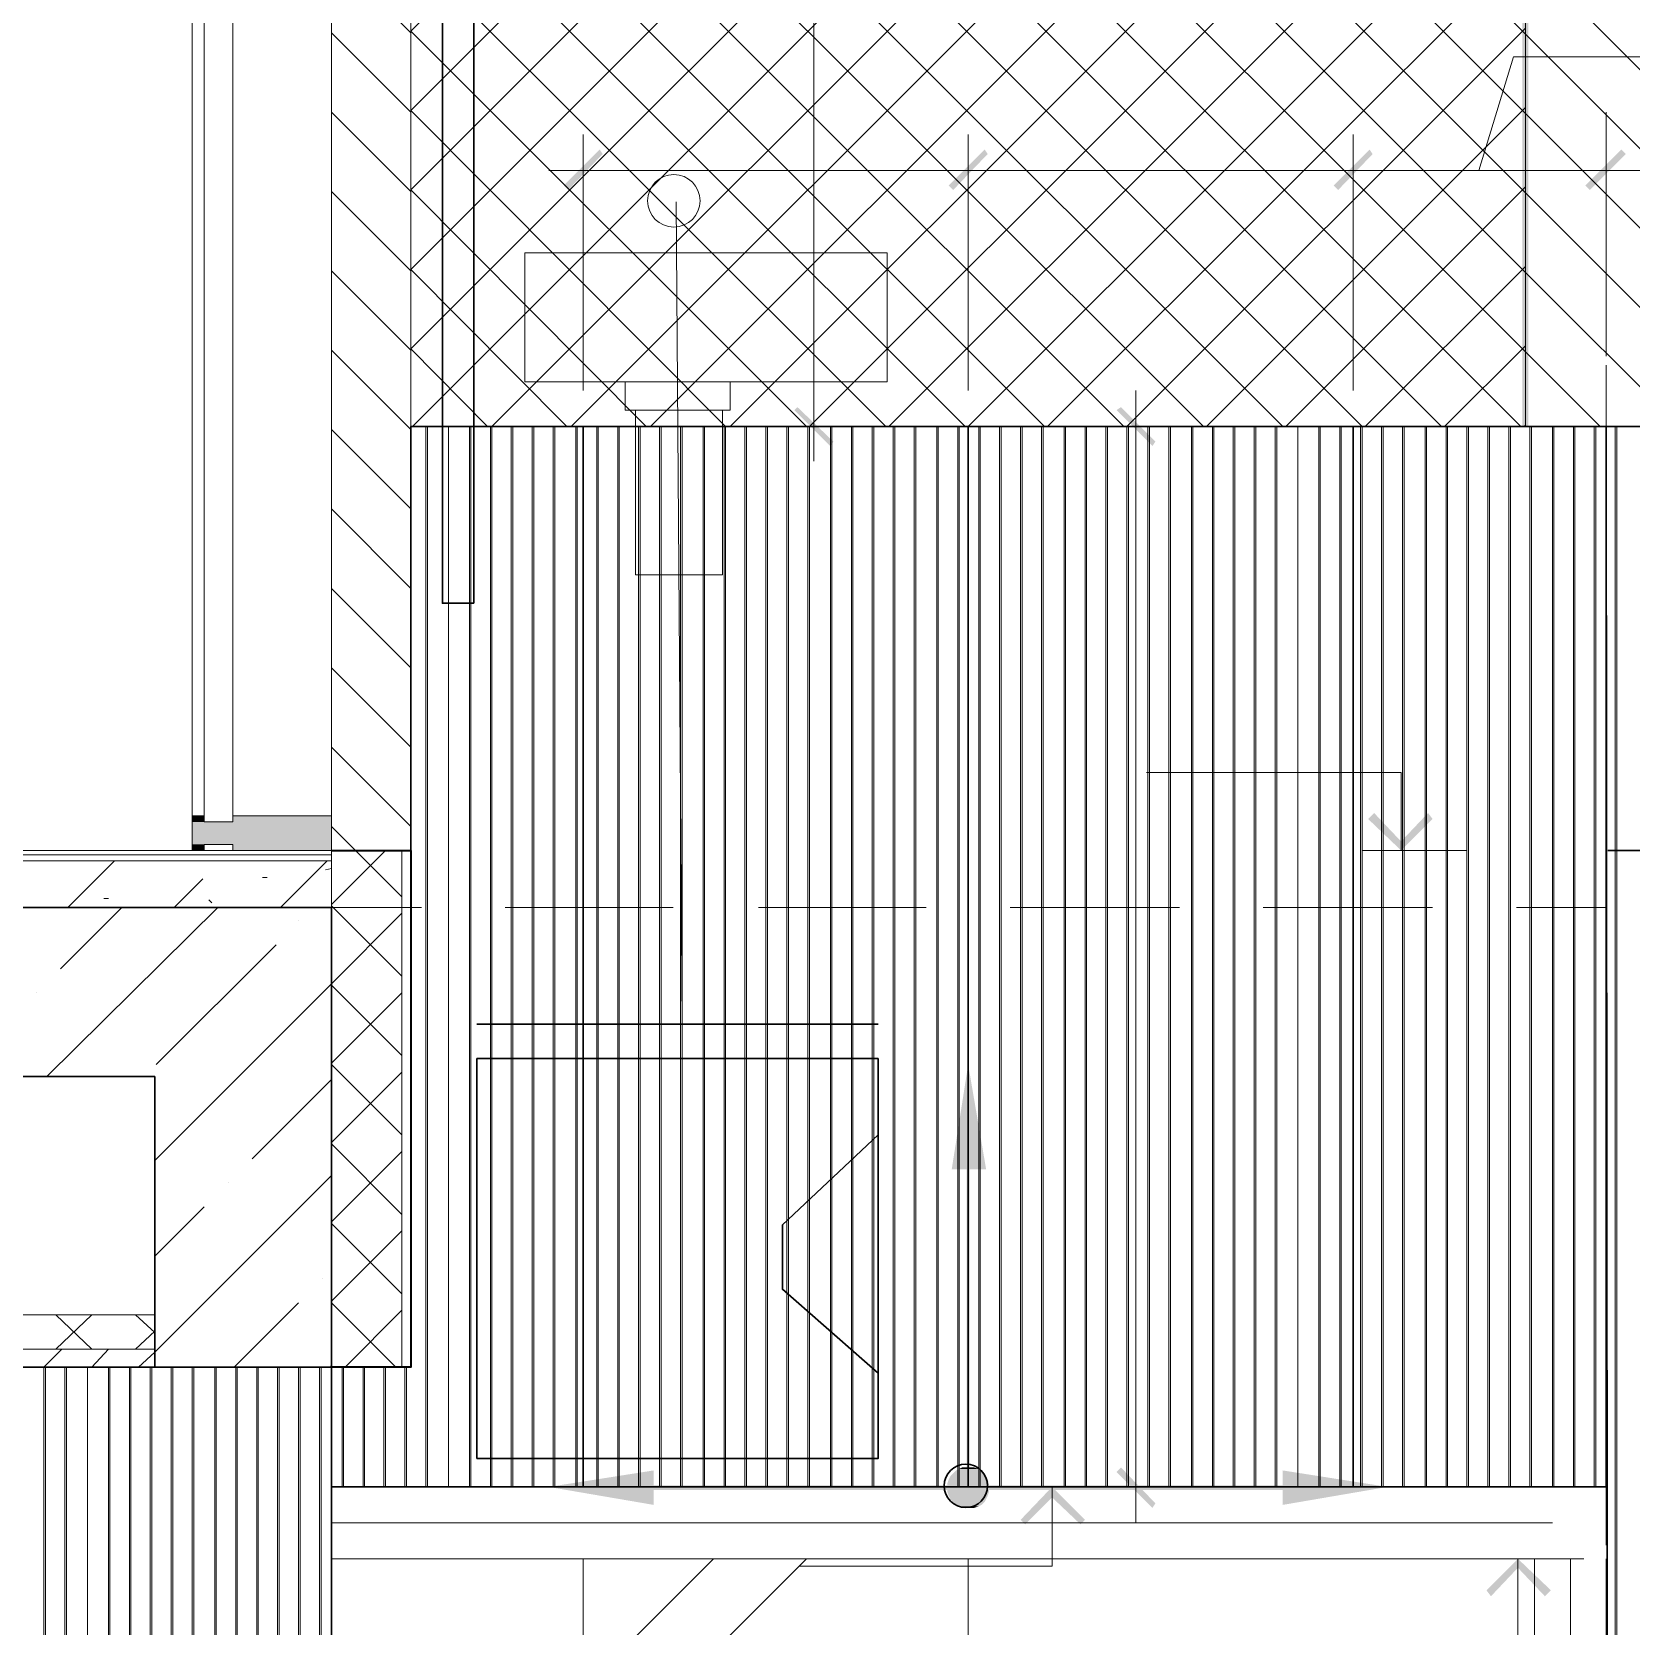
# Model space of a CAD drawing. Header units: millimetres. Extents: x -356862 to 418287, y 0 to 839748.
# Drawn here: x 318425 to 320685, y 778273 to 780526 of the extents above; entities that cross this region are included whole.
import ezdxf

# ---------------------------------------------------------------- set-up
doc = ezdxf.new("R2010")
doc.units = ezdxf.units.MM
doc.layers.add('PDF _Геометрия', color=7, linetype='Continuous', true_color=0xbababa)
doc.layers.add('PDF _Сплошная заливка', color=7, linetype='Continuous', true_color=0xf50000)

msp = doc.modelspace()

# ---------------------------------------------------------------- linework, layer by layer
at = {"layer": 'PDF _Геометрия', "color": 7, "lineweight": 5}
for points in [[(320535.7203, 787449.5788), (320650.0348, 787449.5788), (320650.0348, 786490.607), (321149.6316, 786490.607), (321149.6316, 786869.5385), (321261.8292, 786869.5385), (321261.8292, 779968.3288), (320535.7203, 779968.3288)], [(318708.805, 779409.4578), (318708.805, 781678.8127), (318668.5832, 781678.8127), (318668.5832, 779409.4578)]]:
    msp.add_lwpolyline(points, close=True, dxfattribs=at)
at = {"layer": 'PDF _Геометрия', "color": 161, "lineweight": 9, "true_color": 0x7f9fff}
for points in [[(318848.5227, 782838.8933), (318960.7203, 782838.8933), (318960.7203, 779369.2361), (318848.5227, 779369.2361)], [(318848.5227, 779369.2361), (318948.0187, 779369.2361), (318948.0187, 778638.8933), (318848.5227, 778638.8933)]]:
    msp.add_lwpolyline(points, close=True, dxfattribs=at)
at = {"layer": 'PDF _Геометрия', "color": 7, "lineweight": 18}
for points in [[(319530.1759, 779919.6393), (319530.1759, 782720.3449)], [(320470.0953, 780330.3248), (320518.7848, 780491.2119), (320959.1074, 780491.2119)], [(319204.1679, 780019.1353), (319204.1679, 780381.1312)], [(320292.2727, 780019.1353), (320292.2727, 780381.1312), (320292.2727, 780067.8248)], [(320650.0348, 780069.9417), (320650.0348, 780381.1312), (320650.0348, 780067.8248)], [(319155.4784, 780330.3248), (319799.0268, 780330.3248)], [(319699.5308, 780330.3248), (320343.0792, 780330.3248)], [(320243.5832, 780330.3248), (320698.7243, 780330.3248)], [(320599.2284, 780330.3248), (321198.3211, 780330.3248)], [(319985.3171, 780019.1353), (319985.3171, 778418.732)], [(319724.934, 779968.3288), (319580.9824, 779968.3288)], [(319854.0671, 779968.3288), (320036.1235, 779968.3288)], [(319799.0268, 778469.5385), (320036.1235, 778469.5385)], [(318848.5227, 778135.0627), (318848.5227, 778367.9256), (318848.5227, 777893.732)], [(319204.1679, 778367.9256), (319204.1679, 778135.0627)], [(320650.0348, 778367.9256), (320650.0348, 777893.732)]]:
    msp.add_lwpolyline(points, dxfattribs=at)
at = {"layer": 'PDF _Геометрия', "color": 161, "lineweight": 9, "true_color": 0x7f9fff}
for points in [[(320192.7768, 779968.3288), (318960.7203, 781200.3853), (320427.7566, 782669.5385)], [(320304.9743, 779968.3288), (318960.7203, 781312.5828), (320315.559, 782669.5385)], [(320417.1719, 779968.3288), (318960.7203, 781424.7804), (320203.3614, 782669.5385)], [(320529.3695, 779968.3288), (318960.7203, 781536.978), (320091.1638, 782669.5385)], [(320080.5792, 779968.3288), (318960.7203, 781088.1877), (320535.7203, 782663.1877)], [(319968.3816, 779968.3288), (318960.7203, 780975.9901), (320535.7203, 782550.9901)], [(319856.184, 779968.3288), (318960.7203, 780863.7925), (320535.7203, 782438.7925)], [(321202.555, 779968.3288), (320535.7203, 780635.1635), (318960.7203, 782210.1635), (318848.5227, 782322.3611)], [(319743.9864, 779968.3288), (318960.7203, 780751.5949), (320535.7203, 782326.5949)], [(321090.3574, 779968.3288), (320535.7203, 780522.9659), (318960.7203, 782097.9659), (318848.5227, 782210.1635)], [(319631.7888, 779968.3288), (318960.7203, 780639.3974), (320535.7203, 782214.3974)], [(320978.1598, 779968.3288), (320535.7203, 780410.7683), (318960.7203, 781985.7683), (318848.5227, 782097.9659)], [(319519.5913, 779968.3288), (318960.7203, 780527.1998), (320535.7203, 782102.1998)], [(320865.9622, 779968.3288), (320535.7203, 780298.5707), (318960.7203, 781873.5707), (318848.5227, 781985.7683)], [(319405.2768, 779968.3288), (318960.7203, 780415.0022), (320535.7203, 781990.0022)], [(320753.7647, 779968.3288), (320535.7203, 780186.3732), (318960.7203, 781761.3732), (318848.5227, 781873.5707)], [(319293.0792, 779968.3288), (318960.7203, 780302.8046), (320535.7203, 781877.8046)], [(319180.8816, 779968.3288), (318960.7203, 780190.607), (320535.7203, 781765.607)], [(320641.5671, 779968.3288), (320535.7203, 780074.1756), (318960.7203, 781649.1756), (318848.5227, 781761.3732)], [(319068.684, 779968.3288), (318960.7203, 780078.4094), (320535.7203, 781653.4094)], [(320535.7203, 781541.2119), (318962.8372, 779968.3288)], [(320535.7203, 781429.0143), (319075.0348, 779968.3288)], [(320535.7203, 781316.8167), (319187.2324, 779968.3288)], [(320535.7203, 781204.6191), (319299.43, 779968.3288)], [(320535.7203, 781092.4215), (319411.6276, 779968.3288)], [(320535.7203, 780980.224), (319523.8251, 779968.3288)], [(320535.7203, 780868.0264), (319636.0227, 779968.3288)], [(320535.7203, 780755.8288), (319748.2203, 779968.3288)], [(318960.7203, 780525.0828), (318848.5227, 780637.2804)], [(320535.7203, 780643.6312), (319860.4179, 779968.3288)], [(318960.7203, 780412.8853), (318848.5227, 780525.0828)], [(320535.7203, 780531.4336), (319972.6155, 779968.3288)], [(318960.7203, 780300.6877), (318848.5227, 780412.8853)], [(320535.7203, 780419.2361), (320084.813, 779968.3288)], [(318960.7203, 780188.4901), (318848.5227, 780300.6877)], [(320535.7203, 780307.0385), (320197.0106, 779968.3288)], [(318960.7203, 780076.2925), (318848.5227, 780188.4901)], [(320535.7203, 780194.8409), (320309.2082, 779968.3288)], [(318960.7203, 779964.0949), (318848.5227, 780076.2925)], [(320535.7203, 780082.6433), (320421.4058, 779968.3288)], [(318960.7203, 779851.8974), (318848.5227, 779964.0949)], [(320535.7203, 779970.4457), (320533.6034, 779968.3288)], [(318960.7203, 779739.6998), (318848.5227, 779851.8974)], [(318960.7203, 779627.5022), (318848.5227, 779739.6998)], [(318960.7203, 779515.3046), (318848.5227, 779627.5022)], [(318960.7203, 779403.107), (318848.5227, 779515.3046)], [(318948.0187, 779303.6111), (318882.3937, 779369.2361), (318848.5227, 779403.107)], [(318848.5227, 779293.0264), (318924.7324, 779369.2361)], [(318948.0187, 779191.4135), (318848.5227, 779290.9094)], [(318848.5227, 779180.8288), (318948.0187, 779280.3248)], [(318948.0187, 779079.2159), (318848.5227, 779178.7119)], [(318848.5227, 779068.6312), (318948.0187, 779168.1272)], [(318948.0187, 778967.0183), (318848.5227, 779066.5143)], [(318848.5227, 778956.4336), (318948.0187, 779055.9296)], [(318948.0187, 778854.8207), (318848.5227, 778954.3167)], [(318848.5227, 778844.2361), (318948.0187, 778943.732)], [(318948.0187, 778742.6232), (318848.5227, 778842.1191)], [(318848.5227, 778732.0385), (318948.0187, 778831.5344)], [(318939.5509, 778638.8933), (318848.5227, 778729.9215)], [(318867.5751, 778638.8933), (318948.0187, 778719.3369)]]:
    msp.add_lwpolyline(points, dxfattribs=at)
at = {"layer": 'PDF _Геометрия', "color": 252, "lineweight": 30, "true_color": 0x989898}
for points in [[(319049.6316, 779718.5304), (319005.1759, 779718.5304), (319005.1759, 782258.853), (319049.6316, 782258.853)], [(319621.2042, 779074.982), (319053.8655, 779074.982), (319053.8655, 778509.7603), (319621.2042, 778509.7603)]]:
    msp.add_lwpolyline(points, close=True, dxfattribs=at)
at = {"layer": 'PDF _Геометрия', "color": 252, "lineweight": 5, "true_color": 0x989898}
for points in [[(318651.6477, 781668.228), (318651.6477, 779417.9256)], [(318848.5227, 781668.228), (318848.5227, 779417.9256)], [(320573.8251, 778418.732), (318848.5227, 778418.732)], [(320573.8251, 778367.9256), (318848.5227, 778367.9256)], [(320548.4219, 775167.1191), (320548.4219, 777493.6312), (320548.4219, 778367.9256), (320599.2284, 778367.9256), (320599.2284, 777493.6312), (320599.2284, 775167.1191)]]:
    msp.add_lwpolyline(points, dxfattribs=at)
at = {"layer": 'PDF _Геометрия', "color": 7, "lineweight": 9}
for points in [[(320650.0348, 780412.8853), (320650.0348, 780173.6715)], [(320650.0348, 780055.1232), (320650.0348, 779815.9094)], [(320650.0348, 779697.3611), (320650.0348, 779460.2643)], [(320650.0348, 779339.599), (320650.0348, 779102.5022)], [(320650.0348, 778983.9538), (320650.0348, 778744.7401)], [(318848.5227, 778638.8933), (318848.5227, 775167.1191)], [(320650.0348, 778626.1917), (320650.0348, 778386.978)]]:
    msp.add_lwpolyline(points, dxfattribs=at)
at = {"layer": 'PDF _Геометрия', "color": 7, "lineweight": 18}
for points in [[(319748.2203, 780381.1312), (319748.2203, 780019.1353)], [(319748.2203, 777893.732), (319748.2203, 778367.9256)]]:
    msp.add_lwpolyline(points, close=True, dxfattribs=at)
at = {"layer": 'PDF _Геометрия', "color": 252, "lineweight": 18, "true_color": 0x989898}
msp.add_lwpolyline([(319343.8856, 779123.6715), (319335.4179, 780285.8691)], dxfattribs=at)
for points in [[(319121.6074, 780213.8933), (319633.9058, 780213.8933), (319633.9058, 780031.8369), (319121.6074, 780031.8369)], [(319263.4421, 779991.6151), (319411.6276, 779991.6151), (319411.6276, 780031.8369), (319263.4421, 780031.8369)], [(319278.2606, 779758.7522), (319401.0429, 779758.7522), (319401.0429, 779991.6151), (319278.2606, 779991.6151)]]:
    msp.add_lwpolyline(points, close=True, dxfattribs=at)
at = {"layer": 'PDF _Геометрия', "color": 150, "lineweight": 30, "true_color": 0x0080ff}
for points in [[(318960.7203, 779968.3288), (318960.7203, 779369.2361), (318960.7203, 778638.8933), (318848.5227, 778638.8933), (318848.5227, 778469.5385), (320650.0348, 778469.5385), (320650.0348, 779968.3288)], [(321149.6316, 779968.3288), (321153.8655, 775167.1191), (320654.2687, 775167.1191), (320650.0348, 779968.3288)], [(318848.5227, 778638.8933), (318848.5227, 775167.1191), (318348.9259, 775167.1191), (318348.9259, 778638.8933)]]:
    msp.add_lwpolyline(points, close=True, dxfattribs=at)
at = {"layer": 'PDF _Геометрия', "color": 254, "lineweight": 5, "true_color": 0xdcdcdc}
for points in [[(318981.8897, 778469.5385), (318981.8897, 779968.3288)], [(319013.6437, 778469.5385), (319013.6437, 779968.3288)], [(319045.3977, 778469.5385), (319045.3977, 779968.3288)], [(319075.0348, 778469.5385), (319075.0348, 779968.3288)], [(319102.555, 778469.5385), (319102.555, 779968.3288)], [(319132.1921, 778469.5385), (319132.1921, 779968.3288)], [(319161.8292, 778469.5385), (319161.8292, 779968.3288)], [(319195.7001, 778469.5385), (319195.7001, 779968.3288)], [(319225.3372, 778469.5385), (319225.3372, 779968.3288)], [(319254.9743, 778469.5385), (319254.9743, 779968.3288)], [(319282.4945, 778469.5385), (319282.4945, 779968.3288)], [(319312.1316, 778469.5385), (319312.1316, 779968.3288)], [(319341.7687, 778469.5385), (319341.7687, 779968.3288)], [(319375.6397, 778469.5385), (319375.6397, 779968.3288)], [(319405.2768, 778469.5385), (319405.2768, 779968.3288)], [(319434.9138, 778469.5385), (319434.9138, 779968.3288)], [(319462.434, 778469.5385), (319462.434, 779968.3288)], [(319492.0711, 778469.5385), (319492.0711, 779968.3288)], [(319521.7082, 778469.5385), (319521.7082, 779968.3288)], [(319555.5792, 778469.5385), (319555.5792, 779968.3288)], [(319585.2163, 778469.5385), (319585.2163, 779968.3288)], [(319614.8534, 778469.5385), (319614.8534, 779968.3288)], [(319642.3735, 778469.5385), (319642.3735, 779968.3288)], [(319672.0106, 778469.5385), (319672.0106, 779968.3288)], [(319705.8816, 778469.5385), (319705.8816, 779968.3288)], [(319735.5187, 778469.5385), (319735.5187, 779968.3288)], [(319765.1558, 778469.5385), (319765.1558, 779968.3288)], [(319792.6759, 778469.5385), (319792.6759, 779968.3288)], [(319822.313, 778469.5385), (319822.313, 779968.3288)], [(319851.9501, 778469.5385), (319851.9501, 779968.3288)], [(319885.8211, 778469.5385), (319885.8211, 779968.3288)], [(319915.4582, 778469.5385), (319915.4582, 779968.3288)], [(319945.0953, 778469.5385), (319945.0953, 779968.3288)], [(319972.6155, 778469.5385), (319972.6155, 779968.3288)], [(320002.2526, 778469.5385), (320002.2526, 779968.3288)], [(320031.8897, 778469.5385), (320031.8897, 779968.3288)], [(320065.7606, 778469.5385), (320065.7606, 779968.3288)], [(320095.3977, 778469.5385), (320095.3977, 779968.3288)], [(320125.0348, 778469.5385), (320125.0348, 779968.3288)], [(320152.555, 778469.5385), (320152.555, 779968.3288)], [(320182.1921, 778469.5385), (320182.1921, 779968.3288)], [(320213.9461, 778469.5385), (320213.9461, 779968.3288)], [(320245.7001, 778469.5385), (320245.7001, 779968.3288)], [(320275.3372, 778469.5385), (320275.3372, 779968.3288)], [(320302.8574, 778469.5385), (320302.8574, 779968.3288)], [(320332.4945, 778469.5385), (320332.4945, 779968.3288)], [(320362.1316, 778469.5385), (320362.1316, 779968.3288)], [(320396.0026, 778469.5385), (320396.0026, 779968.3288)], [(320425.6397, 778469.5385), (320425.6397, 779968.3288)], [(320455.2768, 778469.5385), (320455.2768, 779968.3288)], [(320482.7969, 778469.5385), (320482.7969, 779968.3288)], [(320512.434, 778469.5385), (320512.434, 779968.3288)], [(320542.0711, 778469.5385), (320542.0711, 779968.3288)], [(320575.9421, 778469.5385), (320575.9421, 779968.3288)], [(320605.5792, 778469.5385), (320605.5792, 779968.3288)], [(320635.2163, 778469.5385), (320635.2163, 779968.3288)], [(320662.7364, 775167.1191), (320662.7364, 779968.3288)], [(318442.0711, 775167.1191), (318442.0711, 778638.8933)], [(318471.7082, 775167.1191), (318471.7082, 778638.8933)], [(318503.4622, 775167.1191), (318503.4622, 778638.8933)], [(318535.2163, 775167.1191), (318535.2163, 778638.8933)], [(318564.8534, 775167.1191), (318564.8534, 778638.8933)], [(318592.3735, 775167.1191), (318592.3735, 778638.8933)], [(318622.0106, 775167.1191), (318622.0106, 778638.8933)], [(318651.6477, 775167.1191), (318651.6477, 778638.8933)], [(318685.5187, 775167.1191), (318685.5187, 778638.8933)], [(318715.1558, 775167.1191), (318715.1558, 778638.8933)], [(318744.7929, 775167.1191), (318744.7929, 778638.8933)], [(318772.313, 775167.1191), (318772.313, 778638.8933)], [(318801.9501, 775167.1191), (318801.9501, 778638.8933)], [(318831.5872, 775167.1191), (318831.5872, 778638.8933)], [(318865.4582, 778469.5385), (318865.4582, 778638.8933)], [(318895.0953, 778469.5385), (318895.0953, 778638.8933)], [(318924.7324, 778469.5385), (318924.7324, 778638.8933)], [(318952.2526, 778469.5385), (318952.2526, 778638.8933)], [(318916.2647, 777764.599), (319519.5913, 778367.9256)], [(319151.2445, 778130.8288), (319388.3413, 778367.9256)]]:
    msp.add_lwpolyline(points, dxfattribs=at)
for points in [[(318984.0066, 779968.3288), (318984.0066, 778469.5385)], [(319013.6437, 779968.3288), (319013.6437, 778469.5385)], [(319043.2808, 779968.3288), (319043.2808, 778469.5385)], [(319072.9179, 779968.3288), (319072.9179, 778469.5385)], [(319104.6719, 779968.3288), (319104.6719, 778469.5385)], [(319134.309, 779968.3288), (319134.309, 778469.5385)], [(319163.9461, 779968.3288), (319163.9461, 778469.5385)], [(319193.5832, 779968.3288), (319193.5832, 778469.5385)], [(319223.2203, 779968.3288), (319223.2203, 778469.5385)], [(319252.8574, 779968.3288), (319252.8574, 778469.5385)], [(319284.6114, 779968.3288), (319284.6114, 778469.5385)], [(319314.2485, 779968.3288), (319314.2485, 778469.5385)], [(319343.8856, 779968.3288), (319343.8856, 778469.5385)], [(319373.5227, 779968.3288), (319373.5227, 778469.5385)], [(319403.1598, 779968.3288), (319403.1598, 778469.5385)], [(319432.7969, 779968.3288), (319432.7969, 778469.5385)], [(319464.5509, 779968.3288), (319464.5509, 778469.5385)], [(319494.188, 779968.3288), (319494.188, 778469.5385)], [(319523.8251, 779968.3288), (319523.8251, 778469.5385)], [(319553.4622, 779968.3288), (319553.4622, 778469.5385)], [(319583.0993, 779968.3288), (319583.0993, 778469.5385)], [(319612.7364, 779968.3288), (319612.7364, 778469.5385)], [(319644.4905, 779968.3288), (319644.4905, 778469.5385)], [(319674.1276, 779968.3288), (319674.1276, 778469.5385)], [(319703.7647, 779968.3288), (319703.7647, 778469.5385)], [(319733.4018, 779968.3288), (319733.4018, 778469.5385)], [(319763.0388, 779968.3288), (319763.0388, 778469.5385)], [(319794.7929, 779968.3288), (319794.7929, 778469.5385)], [(319824.43, 779968.3288), (319824.43, 778469.5385)], [(319854.0671, 779968.3288), (319854.0671, 778469.5385)], [(319883.7042, 779968.3288), (319883.7042, 778469.5385)], [(319913.3413, 779968.3288), (319913.3413, 778469.5385)], [(319942.9784, 779968.3288), (319942.9784, 778469.5385)], [(319974.7324, 779968.3288), (319974.7324, 778469.5385)], [(320004.3695, 779968.3288), (320004.3695, 778469.5385)], [(320034.0066, 779968.3288), (320034.0066, 778469.5385)], [(320063.6437, 779968.3288), (320063.6437, 778469.5385)], [(320093.2808, 779968.3288), (320093.2808, 778469.5385)], [(320122.9179, 779968.3288), (320122.9179, 778469.5385)], [(320154.6719, 779968.3288), (320154.6719, 778469.5385)], [(320184.309, 779968.3288), (320184.309, 778469.5385)], [(320213.9461, 779968.3288), (320213.9461, 778469.5385)], [(320243.5832, 779968.3288), (320243.5832, 778469.5385)], [(320273.2203, 779968.3288), (320273.2203, 778469.5385)], [(320304.9743, 779968.3288), (320304.9743, 778469.5385)], [(320334.6114, 779968.3288), (320334.6114, 778469.5385)], [(320364.2485, 779968.3288), (320364.2485, 778469.5385)], [(320393.8856, 779968.3288), (320393.8856, 778469.5385)], [(320423.5227, 779968.3288), (320423.5227, 778469.5385)], [(320453.1598, 779968.3288), (320453.1598, 778469.5385)], [(320484.9138, 779968.3288), (320484.9138, 778469.5385)], [(320514.5509, 779968.3288), (320514.5509, 778469.5385)], [(320544.188, 779968.3288), (320544.188, 778469.5385)], [(320573.8251, 779968.3288), (320573.8251, 778469.5385)], [(320603.4622, 779968.3288), (320603.4622, 778469.5385)], [(320633.0993, 779968.3288), (320633.0993, 778469.5385)], [(320664.8534, 779968.3288), (320664.8534, 775167.1191)], [(318444.188, 778638.8933), (318444.188, 775167.1191)], [(318473.8251, 778638.8933), (318473.8251, 775167.1191)], [(318503.4622, 778638.8933), (318503.4622, 775167.1191)], [(318533.0993, 778638.8933), (318533.0993, 775167.1191)], [(318562.7364, 778638.8933), (318562.7364, 775167.1191)], [(318594.4905, 778638.8933), (318594.4905, 775167.1191)], [(318624.1276, 778638.8933), (318624.1276, 775167.1191)], [(318653.7647, 778638.8933), (318653.7647, 775167.1191)], [(318683.4018, 778638.8933), (318683.4018, 775167.1191)], [(318713.0388, 778638.8933), (318713.0388, 775167.1191)], [(318742.6759, 778638.8933), (318742.6759, 775167.1191)], [(318774.43, 778638.8933), (318774.43, 775167.1191)], [(318804.0671, 778638.8933), (318804.0671, 775167.1191)], [(318833.7042, 778638.8933), (318833.7042, 775167.1191)], [(318863.3413, 778638.8933), (318863.3413, 778469.5385)], [(318892.9784, 778638.8933), (318892.9784, 778469.5385)], [(318922.6155, 778638.8933), (318922.6155, 778469.5385)], [(318954.3695, 778638.8933), (318954.3695, 778469.5385)]]:
    msp.add_lwpolyline(points, close=True, dxfattribs=at)
at = {"layer": 'PDF _Геометрия', "color": 150, "lineweight": 30, "true_color": 0x0080ff}
for points in [[(319204.1679, 778469.5385), (319204.1679, 779968.3288)], [(319748.2203, 778469.5385), (319748.2203, 779968.3288)], [(320292.2727, 778469.5385), (320292.2727, 779968.3288)], [(320652.1518, 779369.2361), (321151.7485, 779369.2361)]]:
    msp.add_lwpolyline(points, dxfattribs=at)
at = {"layer": 'PDF _Геометрия', "color": 7, "lineweight": 5}
for points in [[(320650.0348, 779968.3288), (320650.0348, 779968.3288)], [(318975.5388, 779288.7925), (318848.5227, 779288.7925), (318848.5227, 779369.2361), (315582.0913, 779369.2361)], [(318848.5227, 779362.8853), (315582.0913, 779362.8853)], [(318848.5227, 779354.4175), (315582.0913, 779354.4175)], [(319331.184, 779288.7925), (319094.0872, 779288.7925)], [(319688.9461, 779288.7925), (319451.8493, 779288.7925)], [(320046.7082, 779288.7925), (319807.4945, 779288.7925)], [(320404.4703, 779288.7925), (320165.2566, 779288.7925)], [(320650.0348, 779288.7925), (320523.0187, 779288.7925)], [(316797.2122, 778638.8933), (318598.7243, 778638.8933)], [(318848.5227, 778469.5385), (320650.0348, 778469.5385)]]:
    msp.add_lwpolyline(points, dxfattribs=at)
at = {"layer": 'PDF _Геометрия', "color": 112, "lineweight": 5, "true_color": 0x00b85c}
for points in [[(320360.0147, 779369.2361), (320360.0147, 779479.3167), (320000.1356, 779479.3167)], [(320453.1598, 779369.2361), (320304.9743, 779369.2361)], [(319866.7687, 778469.5385), (319866.7687, 778357.3409), (319509.0066, 778357.3409)], [(319962.0308, 778469.5385), (319813.8453, 778469.5385)], [(320525.1356, 778367.9256), (320525.1356, 778257.8449), (320165.2566, 778257.8449)], [(320618.2808, 778367.9256), (320470.0953, 778367.9256)]]:
    msp.add_lwpolyline(points, dxfattribs=at)
at = {"layer": 'PDF _Геометрия', "color": 7, "lineweight": 20}
msp.add_lwpolyline([(318668.5832, 779409.4578), (318668.5832, 779417.9256), (318651.6477, 779417.9256), (318651.6477, 779369.2361), (318668.5832, 779369.2361), (318668.5832, 779377.7038), (318708.805, 779377.7038), (318708.805, 779369.2361), (318848.5227, 779369.2361), (318848.5227, 779417.9256), (318708.805, 779417.9256), (318708.805, 779409.4578)], close=True, dxfattribs=at)
at = {"layer": 'PDF _Геометрия', "lineweight": 5}
for points in [[(318475.9421, 779288.7925), (318541.5671, 779354.4175)], [(318776.5469, 779288.7925), (318842.1719, 779354.4175)], [(318626.2445, 779288.7925), (318666.4663, 779329.0143)], [(318751.1437, 779331.1312), (318757.4945, 779331.1312)], [(318840.055, 779341.7159), (318848.5227, 779343.8328)], [(318446.305, 779049.5788), (318687.6356, 779288.7925)], [(318465.3574, 779201.9982), (318552.1518, 779288.7925)], [(318526.7485, 779301.4941), (318533.0993, 779301.4941)], [(318674.934, 779299.3772), (318679.1679, 779295.1433)], [(318801.9501, 779269.7401), (318801.9501, 779269.7401)], [(318600.8413, 779066.5143), (318770.1961, 779235.8691)], [(318431.4864, 779168.1272), (318431.4864, 779168.1272)], [(318598.7243, 778931.0304), (318717.2727, 779049.5788), (318848.5227, 779180.8288)], [(318736.3251, 778933.1474), (318848.5227, 779045.3449)], [(318598.7243, 778660.0627), (318848.5227, 778909.8611)], [(318702.4542, 778899.2764), (318702.4542, 778899.2764)], [(318598.7243, 778795.5465), (318668.5832, 778865.4054)], [(318835.8211, 778763.7925), (318835.8211, 778763.7925)], [(318710.9219, 778638.8933), (318801.9501, 778729.9215)], [(318846.4058, 778638.8933), (318848.5227, 778641.0103)]]:
    msp.add_lwpolyline(points, dxfattribs=at)
at = {"layer": 'PDF _Геометрия', "color": 161, "lineweight": 35, "true_color": 0x7f9fff}
msp.add_lwpolyline([(318848.5227, 779369.2361), (318960.7203, 779369.2361), (318960.7203, 778638.8933), (318848.5227, 778638.8933)], dxfattribs=at)
at = {"layer": 'PDF _Геометрия', "color": 7, "lineweight": 30}
msp.add_lwpolyline([(315582.0913, 779049.5788), (318598.7243, 779049.5788), (318598.7243, 778638.8933), (318848.5227, 778638.8933), (318848.5227, 779049.5788), (318848.5227, 779288.7925), (315582.0913, 779288.7925)], dxfattribs=at)
at = {"layer": 'PDF _Геометрия', "color": 252, "lineweight": 30, "true_color": 0x989898}
for points in [[(319621.2042, 779123.6715), (319053.8655, 779123.6715)], [(319621.2042, 778967.0183), (319485.7203, 778840.0022), (319485.7203, 778748.974), (319621.2042, 778630.4256)]]:
    msp.add_lwpolyline(points, dxfattribs=at)
at = {"layer": 'PDF _Геометрия', "color": 11, "lineweight": 5, "true_color": 0xff6666}
for points in [[(316898.8251, 778664.2965), (318598.7243, 778664.2965), (318598.7243, 778712.9861), (316898.8251, 778712.9861)], [(316898.8251, 778638.8933), (318598.7243, 778638.8933), (318598.7243, 778664.2965), (316898.8251, 778664.2965)]]:
    msp.add_lwpolyline(points, close=True, dxfattribs=at)
for points in [[(318459.0066, 778664.2965), (318509.813, 778712.9861)], [(318509.813, 778664.2965), (318459.0066, 778712.9861)], [(318598.7243, 778687.5828), (318571.2042, 778712.9861)], [(318571.2042, 778664.2965), (318598.7243, 778689.6998)]]:
    msp.add_lwpolyline(points, dxfattribs=at)
at = {"layer": 'PDF _Геометрия', "color": 254, "lineweight": 5, "true_color": 0xd4d4d4}
for points in [[(318442.0711, 778638.8933), (318467.4743, 778664.2965)], [(318509.813, 778638.8933), (318533.0993, 778664.2965)], [(318575.438, 778638.8933), (318598.7243, 778660.0627)]]:
    msp.add_lwpolyline(points, dxfattribs=at)
at = {"layer": 'PDF _Геометрия', "color": 252, "lineweight": 18, "true_color": 0x989898}
msp.add_circle((319332.2285, 780287.4994), 37.0464, dxfattribs=at)
at = {"layer": 'PDF _Геометрия', "color": 1, "lineweight": 30, "true_color": 0xfa0000}
msp.add_circle((319745.0481, 778471.0944), 30.6956, dxfattribs=at)
msp.add_circle((319745.0481, 778471.0944), 30.6956, dxfattribs=at)
at = {"layer": 'PDF _Сплошная заливка', "color": 161, "true_color": 0x7f9fff, "transparency": 33554559}
for points in [[(320531.4864, 779968.3288), (320539.9542, 779968.3288), (320531.4864, 787449.5788)], [(320539.9542, 779968.3288), (320531.4864, 787449.5788), (320539.9542, 787449.5788)]]:
    msp.add_solid(points, dxfattribs=at)
at = {"layer": 'PDF _Сплошная заливка', "color": 7, "transparency": 33554559}
for points in [[(319227.4542, 780359.9619), (319182.9985, 780302.8046), (319176.6477, 780309.1554)], [(319231.688, 780353.6111), (319227.4542, 780359.9619), (319182.9985, 780302.8046)], [(319720.7001, 780309.1554), (319727.0509, 780302.8046), (319771.5066, 780359.9619)], [(319771.5066, 780359.9619), (319727.0509, 780302.8046), (319720.7001, 780309.1554)], [(319727.0509, 780302.8046), (319771.5066, 780359.9619), (319775.7405, 780353.6111)], [(319775.7405, 780353.6111), (319771.5066, 780359.9619), (319727.0509, 780302.8046)], [(320264.7526, 780309.1554), (320271.1034, 780302.8046), (320315.559, 780359.9619)], [(320315.559, 780359.9619), (320271.1034, 780302.8046), (320264.7526, 780309.1554)], [(320271.1034, 780302.8046), (320315.559, 780359.9619), (320319.7929, 780353.6111)], [(320319.7929, 780353.6111), (320315.559, 780359.9619), (320271.1034, 780302.8046)], [(320671.2042, 780359.9619), (320626.7485, 780302.8046), (320620.3977, 780309.1554)], [(320620.3977, 780309.1554), (320626.7485, 780302.8046), (320671.2042, 780359.9619)], [(320677.555, 780353.6111), (320671.2042, 780359.9619), (320626.7485, 780302.8046)], [(320626.7485, 780302.8046), (320671.2042, 780359.9619), (320677.555, 780353.6111)], [(319506.8897, 779995.849), (319502.6558, 779991.6151), (319557.6961, 779947.1594)], [(319502.6558, 779991.6151), (319557.6961, 779947.1594), (319553.4622, 779940.8086)], [(320012.8372, 779947.1594), (319957.7969, 779991.6151), (319964.1477, 779995.849)], [(320008.6034, 779940.8086), (320012.8372, 779947.1594), (319957.7969, 779991.6151)], [(319964.1477, 778497.0586), (319957.7969, 778490.7078), (320012.8372, 778446.2522)], [(319957.7969, 778490.7078), (320012.8372, 778446.2522), (320008.6034, 778439.9014)]]:
    msp.add_solid(points, dxfattribs=at)
at = {"layer": 'PDF _Сплошная заливка', "color": 252, "true_color": 0x989898, "transparency": 33554559}
for points in [[(318668.5832, 779417.9256), (318651.6477, 779417.9256), (318668.5832, 779409.4578)], [(318651.6477, 779417.9256), (318668.5832, 779409.4578), (318651.6477, 779409.4578)], [(318848.5227, 779417.9256), (318708.805, 779417.9256), (318848.5227, 779409.4578)], [(318708.805, 779417.9256), (318848.5227, 779409.4578), (318708.805, 779409.4578)], [(318848.5227, 779409.4578), (318651.6477, 779409.4578), (318848.5227, 779377.7038)], [(318651.6477, 779409.4578), (318848.5227, 779377.7038), (318651.6477, 779377.7038)], [(318668.5832, 779377.7038), (318651.6477, 779377.7038), (318668.5832, 779369.2361)], [(318651.6477, 779377.7038), (318668.5832, 779369.2361), (318651.6477, 779369.2361)], [(318848.5227, 779377.7038), (318708.805, 779377.7038), (318848.5227, 779369.2361)], [(318708.805, 779377.7038), (318848.5227, 779369.2361), (318708.805, 779369.2361)]]:
    msp.add_solid(points, dxfattribs=at)
at = {"layer": 'PDF _Сплошная заливка', "color": 112, "true_color": 0x00b85c, "transparency": 33554559}
for points in [[(320313.4421, 779413.6917), (320321.9098, 779422.1594), (320360.0147, 779369.2361)], [(320321.9098, 779422.1594), (320360.0147, 779369.2361), (320360.0147, 779381.9377)], [(320360.0147, 779381.9377), (320404.4703, 779413.6917), (320398.1195, 779422.1594)], [(320360.0147, 779369.2361), (320360.0147, 779381.9377), (320404.4703, 779413.6917)], [(319822.313, 778422.9659), (319828.6638, 778416.6151), (319866.7687, 778469.5385)], [(319828.6638, 778416.6151), (319866.7687, 778469.5385), (319866.7687, 778454.7199)], [(319866.7687, 778469.5385), (319866.7687, 778454.7199), (319913.3413, 778422.9659)], [(319866.7687, 778454.7199), (319913.3413, 778422.9659), (319906.9905, 778416.6151)], [(320480.68, 778323.4699), (320487.0308, 778315.0022), (320525.1356, 778367.9256)], [(320487.0308, 778315.0022), (320525.1356, 778367.9256), (320525.1356, 778355.224)], [(320525.1356, 778367.9256), (320525.1356, 778355.224), (320571.7082, 778323.4699)], [(320525.1356, 778355.224), (320571.7082, 778323.4699), (320563.2405, 778315.0022)]]:
    msp.add_solid(points, dxfattribs=at)
at = {"layer": 'PDF _Сплошная заливка', "color": 1, "true_color": 0xfa0000, "transparency": 33554559}
for points in [[(319724.934, 778918.3288), (319748.2203, 779066.5143), (319773.6235, 778918.3288)], [(319773.6235, 778918.3288), (319748.2203, 779066.5143), (319724.934, 778918.3288)], [(319750.3372, 778918.3288), (319746.1034, 778918.3288), (319750.3372, 778469.5385)], [(319746.1034, 778918.3288), (319750.3372, 778469.5385), (319746.1034, 778469.5385)], [(319746.1034, 778918.3288), (319750.3372, 778918.3288), (319746.1034, 778469.5385)], [(319750.3372, 778918.3288), (319746.1034, 778469.5385), (319750.3372, 778469.5385)], [(319303.6638, 778444.1353), (319155.4784, 778469.5385), (319303.6638, 778492.8248)], [(319722.8171, 778484.357), (319773.6235, 778484.357), (319727.0509, 778488.5909)], [(319773.6235, 778484.357), (319722.8171, 778484.357), (319771.5066, 778488.5909)], [(319722.8171, 778484.357), (319771.5066, 778488.5909), (319727.0509, 778488.5909)], [(319727.0509, 778488.5909), (319771.5066, 778488.5909), (319731.2848, 778492.8248)], [(319771.5066, 778488.5909), (319727.0509, 778488.5909), (319767.2727, 778492.8248)], [(319727.0509, 778488.5909), (319767.2727, 778492.8248), (319731.2848, 778492.8248)], [(319773.6235, 778484.357), (319727.0509, 778488.5909), (319771.5066, 778488.5909)], [(319731.2848, 778492.8248), (319767.2727, 778492.8248), (319735.5187, 778494.9417)], [(319767.2727, 778492.8248), (319731.2848, 778492.8248), (319763.0388, 778494.9417)], [(319731.2848, 778492.8248), (319763.0388, 778494.9417), (319735.5187, 778494.9417)], [(319771.5066, 778488.5909), (319731.2848, 778492.8248), (319767.2727, 778492.8248)], [(319735.5187, 778494.9417), (319763.0388, 778494.9417), (319739.7526, 778497.0586)], [(319763.0388, 778494.9417), (319735.5187, 778494.9417), (319756.688, 778497.0586)], [(319735.5187, 778494.9417), (319756.688, 778497.0586), (319739.7526, 778497.0586)], [(319767.2727, 778492.8248), (319735.5187, 778494.9417), (319763.0388, 778494.9417)], [(319763.0388, 778494.9417), (319739.7526, 778497.0586), (319756.688, 778497.0586)], [(319739.7526, 778497.0586), (319756.688, 778497.0586), (319746.1034, 778497.0586)], [(319756.688, 778497.0586), (319739.7526, 778497.0586), (319752.4542, 778497.0586)], [(319739.7526, 778497.0586), (319752.4542, 778497.0586), (319746.1034, 778497.0586)], [(319756.688, 778497.0586), (319746.1034, 778497.0586), (319752.4542, 778497.0586)], [(320192.7768, 778444.1353), (320340.9622, 778469.5385), (320192.7768, 778492.8248)], [(319303.6638, 778471.6554), (319303.6638, 778465.3046), (319748.2203, 778471.6554)], [(319303.6638, 778465.3046), (319748.2203, 778471.6554), (319748.2203, 778465.3046)], [(319718.5832, 778473.7724), (319777.8574, 778473.7724), (319720.7001, 778480.1232)], [(319777.8574, 778473.7724), (319718.5832, 778473.7724), (319775.7405, 778480.1232)], [(319718.5832, 778473.7724), (319775.7405, 778480.1232), (319720.7001, 778480.1232)], [(319718.5832, 778469.5385), (319777.8574, 778469.5385), (319718.5832, 778473.7724)], [(319777.8574, 778469.5385), (319718.5832, 778473.7724), (319777.8574, 778473.7724)], [(319777.8574, 778469.5385), (319718.5832, 778469.5385), (319777.8574, 778473.7724)], [(319718.5832, 778469.5385), (319777.8574, 778473.7724), (319718.5832, 778473.7724)], [(319718.5832, 778463.1877), (319777.8574, 778463.1877), (319718.5832, 778469.5385)], [(319777.8574, 778463.1877), (319718.5832, 778469.5385), (319777.8574, 778469.5385)], [(319777.8574, 778463.1877), (319718.5832, 778463.1877), (319777.8574, 778469.5385)], [(319718.5832, 778463.1877), (319777.8574, 778469.5385), (319718.5832, 778469.5385)], [(319720.7001, 778480.1232), (319775.7405, 778480.1232), (319722.8171, 778484.357)], [(319775.7405, 778480.1232), (319720.7001, 778480.1232), (319773.6235, 778484.357)], [(319720.7001, 778480.1232), (319773.6235, 778484.357), (319722.8171, 778484.357)], [(319777.8574, 778473.7724), (319720.7001, 778480.1232), (319775.7405, 778480.1232)], [(319775.7405, 778480.1232), (319722.8171, 778484.357), (319773.6235, 778484.357)], [(320192.7768, 778471.6554), (320192.7768, 778465.3046), (319748.2203, 778471.6554)], [(320192.7768, 778465.3046), (319748.2203, 778471.6554), (319748.2203, 778465.3046)], [(319720.7001, 778456.8369), (319775.7405, 778456.8369), (319718.5832, 778463.1877)], [(319775.7405, 778456.8369), (319718.5832, 778463.1877), (319777.8574, 778463.1877)], [(319720.7001, 778456.8369), (319777.8574, 778463.1877), (319718.5832, 778463.1877)], [(319775.7405, 778456.8369), (319720.7001, 778456.8369), (319777.8574, 778463.1877)], [(319722.8171, 778452.603), (319773.6235, 778452.603), (319720.7001, 778456.8369)], [(319773.6235, 778452.603), (319720.7001, 778456.8369), (319775.7405, 778456.8369)], [(319722.8171, 778452.603), (319775.7405, 778456.8369), (319720.7001, 778456.8369)], [(319773.6235, 778452.603), (319722.8171, 778452.603), (319775.7405, 778456.8369)], [(319727.0509, 778448.3691), (319771.5066, 778448.3691), (319722.8171, 778452.603)], [(319771.5066, 778448.3691), (319722.8171, 778452.603), (319773.6235, 778452.603)], [(319727.0509, 778448.3691), (319773.6235, 778452.603), (319722.8171, 778452.603)], [(319771.5066, 778448.3691), (319727.0509, 778448.3691), (319773.6235, 778452.603)], [(319731.2848, 778444.1353), (319767.2727, 778444.1353), (319727.0509, 778448.3691)], [(319767.2727, 778444.1353), (319727.0509, 778448.3691), (319771.5066, 778448.3691)], [(319731.2848, 778444.1353), (319771.5066, 778448.3691), (319727.0509, 778448.3691)], [(319767.2727, 778444.1353), (319731.2848, 778444.1353), (319771.5066, 778448.3691)], [(319735.5187, 778442.0183), (319763.0388, 778442.0183), (319731.2848, 778444.1353)], [(319763.0388, 778442.0183), (319731.2848, 778444.1353), (319767.2727, 778444.1353)], [(319735.5187, 778442.0183), (319767.2727, 778444.1353), (319731.2848, 778444.1353)], [(319763.0388, 778442.0183), (319735.5187, 778442.0183), (319767.2727, 778444.1353)], [(319739.7526, 778439.9014), (319756.688, 778439.9014), (319735.5187, 778442.0183)], [(319756.688, 778439.9014), (319735.5187, 778442.0183), (319763.0388, 778442.0183)], [(319739.7526, 778439.9014), (319763.0388, 778442.0183), (319735.5187, 778442.0183)], [(319756.688, 778439.9014), (319739.7526, 778439.9014), (319763.0388, 778442.0183)], [(319746.1034, 778439.9014), (319752.4542, 778439.9014), (319739.7526, 778439.9014)], [(319752.4542, 778439.9014), (319739.7526, 778439.9014), (319756.688, 778439.9014)], [(319746.1034, 778439.9014), (319756.688, 778439.9014), (319739.7526, 778439.9014)], [(319752.4542, 778439.9014), (319746.1034, 778439.9014), (319756.688, 778439.9014)]]:
    msp.add_solid(points, dxfattribs=at)

doc.saveas('drawing.dxf')
